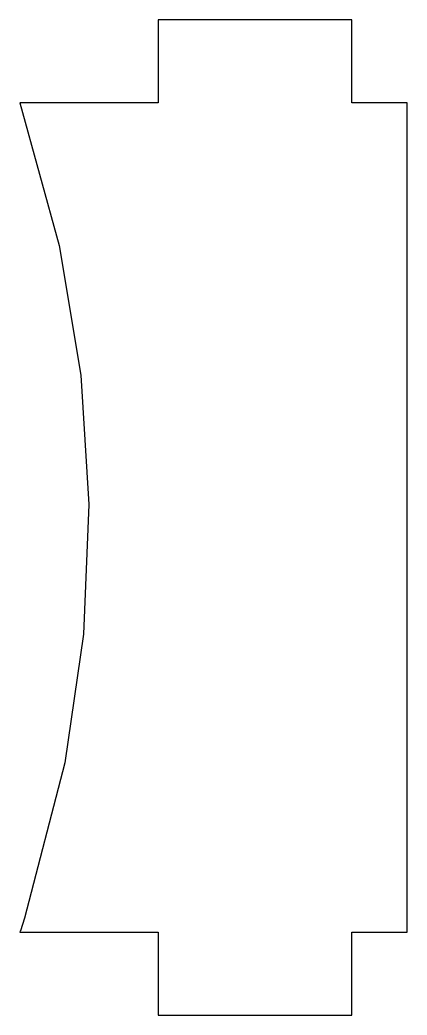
# Model space of a CAD drawing. Header units: millimetres. Extents: x -14 to 0, y -3 to 33.
import ezdxf

# ---------------------------------------------------------------- set-up
doc = ezdxf.new("R2010")
doc.units = ezdxf.units.MM
doc.layers.add('1', color=7, linetype='CONTINUOUS')

msp = doc.modelspace()

# ---------------------------------------------------------------- linework, layer by layer
at = {"layer": '1', "color": 0}
for p, q in [((-1.99, 33.01), (-9.01, 33.01)), ((-9.01, 33.01), (-9.01, 30.01)), ((-1.99, 30.01), (-1.99, 33.01)), ((-9.01, 30.01), (-14.014, 30.01)), ((-14.014, 30.01), (-12.586, 24.84)), ((0.01, 30.01), (-1.99, 30.01)), ((0.01, -0.01), (0.01, 30.01)), ((-12.586, 24.84), (-11.805, 20.154)), ((-11.805, 20.154), (-11.512, 15.467)), ((-11.512, 15.467), (-11.707, 10.781)), ((-11.707, 10.781), (-12.384, 6.126)), ((-12.384, 6.126), (-13.845, 0.502)), ((-13.844, 0.502), (-13.997, 0.038)), ((-13.845, 0.502), (-13.844, 0.502)), ((-13.999, 0.036), (-14.014, -0.01)), ((-13.997, 0.038), (-13.999, 0.036)), ((-14.014, -0.01), (-9.01, -0.01)), ((-9.01, -0.01), (-9.01, -3.01)), ((-1.99, -0.01), (0.01, -0.01)), ((-1.99, -3.01), (-1.99, -0.01)), ((-9.01, -3.01), (-1.99, -3.01))]:
    msp.add_line(p, q, dxfattribs=at)

doc.saveas('drawing.dxf')
